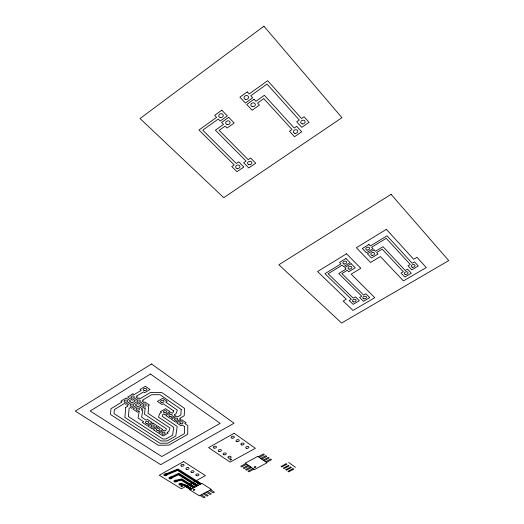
<?xml version="1.0" encoding="UTF-8"?>
<svg xmlns="http://www.w3.org/2000/svg" width="524" height="524" viewBox="0 0 524 524"><rect width="100%" height="100%" fill="white"/><g stroke="black" fill="none" stroke-linecap="round" stroke-linejoin="round"><path stroke-width="0.79" d="M245.756 463.576L240.758 466.281L241.695 466.917L246.693 464.212M258.345 456.745L263.428 453.987L264.351 454.642L259.275 457.393M248.179 465.233L243.195 467.932L244.132 468.567L249.116 465.875M260.756 458.435L265.832 455.69L266.749 456.345L261.679 459.083M250.596 466.891L245.618 469.576L246.549 470.205L251.527 467.526M263.153 460.118L268.216 457.38L269.133 458.028L264.076 460.76M253 468.535L248.029 471.214L248.952 471.836L253.924 469.163M265.537 461.788L270.6 459.063L271.511 459.712L266.454 462.43M169.959 477.521L178.789 473.257L198.059 485.381M170.503 477.927L178.619 474.01L197.338 485.774M171.053 478.333L178.448 474.764L196.618 486.167M164.955 474.344L177.964 468.987L201.19 483.678M165.44 474.783L177.747 469.714L200.463 484.071M165.918 475.229L177.531 470.447L199.742 484.464M175.239 480.541L181.789 478.857L194.941 487.078M175.527 481.032L181.468 479.506L194.221 487.471M175.809 481.53L181.147 480.154L193.507 487.864M180.911 483.6L184.874 484.445L191.83 488.774M180.492 484.111L184.278 484.916L191.116 489.161M180.073 484.621L183.682 485.388L190.395 489.554M190.52 489.488L186.623 487.071L187.815 486.416L191.712 488.84M200.129 495.449L203.921 497.8L205.107 497.165L201.314 494.807M194.823 487.143L190.933 484.713L189.734 485.368L193.625 487.798M204.406 493.143L208.192 495.507L207.006 496.143L203.22 493.785M196.736 486.102L192.852 483.665L194.057 483.004L197.941 485.447M206.318 492.115L210.098 494.486L211.29 493.844L207.511 491.466M199.86 484.399L195.983 481.956L197.188 481.294L201.065 483.744M209.423 490.438L213.196 492.822L214.395 492.18L210.622 489.789M288.639 462.437L295.503 467.369M184.487 426.529L184.402 433.636L167.804 443.153L159.899 443.265L114.042 413.6L114.343 409.598L124.391 403.506L125.557 404.273L130.751 401.122L126.101 398.011L120.887 401.181L122.059 401.96L110.937 408.72L110.525 414.523L158.287 445.269L168.872 445.125L187.69 434.357L187.828 425.56L184.802 423.497L186.092 422.75L181.841 419.835L176.667 422.842L180.937 425.737L182.221 424.99L184.487 426.529M181.186 409.434L180.865 414.962L177.551 416.901L176.47 416.161L171.282 419.193L175.599 422.115L180.773 419.108L179.699 418.375L184.186 415.761L184.638 408.465L161.687 392.45L150.388 392.502L140.091 398.725L138.939 397.945L133.705 401.109L138.303 404.194L143.524 401.05L142.384 400.277L151.574 394.736L159.964 394.696L181.186 409.434M125.753 407.377L124.876 417.431L161.156 441.005L167.163 440.926L175.789 435.968L177.21 426.444L162.158 416.285L162.787 414.53L163.652 414.019L164.746 414.766L169.946 411.7L165.558 408.694L160.344 411.779L161.451 412.526L159.715 413.547L158.471 417.071L173.758 427.335L172.619 435.169L166.082 438.942L162.787 438.981L128.38 416.514L129.133 408.262L130.411 407.489L131.557 408.255L136.744 405.131L132.14 402.052L126.946 405.196L128.105 405.962L125.753 407.377M145.2 407.947L144.506 414.242L166.409 428.809L165.78 430.512L164.936 431.003L163.855 430.289L158.779 433.243L163.082 436.06L168.152 433.132L167.084 432.424L168.78 431.442L170.038 428.043L148.017 413.325L148.692 407.41L147.761 406.048L149.432 405.045L144.893 401.974L139.679 405.111L144.224 408.163L145.2 407.947M139.188 411.681L138.048 418.047L143.589 421.682L142.312 422.442L146.753 425.357L151.862 422.351L147.427 419.416L146.15 420.169L141.611 417.176L142.777 410.803L141.369 409.866L142.666 409.093L138.113 406.048L132.932 409.165L137.491 412.185L138.781 411.412L139.188 411.681M173.654 410.914L172.999 412.683L172.134 413.194L171.04 412.447L165.846 415.506L170.202 418.46L175.389 415.427L174.309 414.681L176.044 413.665L177.354 410.128L165.82 402.157L167.136 401.377L162.676 398.286L157.403 401.436L161.877 404.502L163.187 403.722L173.654 410.914M263.926 26.2L140.046 118.535L223.761 197.679L341.936 117.69L263.926 26.2M221.803 110.204L214.65 115.346L216.608 117.343L198.963 130.011L234.195 164.896L231.798 166.553L236.999 171.682L243.85 166.992L238.662 161.818L236.258 163.481L202.749 130.175L218.272 119.046L220.211 121.024L227.337 115.928L221.803 110.204M247.223 91.903L239.894 97.176L245.376 103.032L252.679 97.805L250.78 95.748L267.043 84.089L299.309 120.022L296.754 121.778L301.759 127.325L309.042 122.334L304.064 116.747L301.497 118.509L267.659 80.676L249.142 93.979L247.223 91.903M228.713 117.35L221.593 122.433L223.519 124.404L215.397 130.188L246.09 161.097L243.673 162.754L248.828 167.916L255.725 163.206L250.596 157.999L248.166 159.669L219.156 130.352L225.163 126.081L227.069 128.033L234.169 122.996L228.713 117.35M254.035 99.272L246.739 104.479L252.136 110.25L259.413 105.088L257.533 103.058L263.769 98.63L292.019 129.539L289.497 131.275L294.501 136.725L301.706 131.806L296.722 126.304L294.187 128.046L264.371 95.296L255.922 101.315L254.035 99.272M391.074 194.345L278.873 264.771L341.609 323.039L448.734 260.592L391.074 194.345M151.574 363.984L75.266 411.137L160.704 464.657L234.051 423.222L151.574 363.984M150.453 374.025L90.128 411.019L161.811 456.542L220.159 423.366L150.453 374.025M346.528 253.78L317.551 271.55L346.279 299.197L343.174 301.045L352.999 310.444L374.784 297.684L351.191 274.137L360.833 268.327L346.528 253.78M386.398 229.329L356.366 247.747L370.56 262.465L380.378 256.55L403.434 280.903L426.241 267.548L416.973 257.31L413.665 259.269L386.398 229.329M345.971 258.509L339.5 262.465L340.954 263.913L324.946 273.679L351.375 299.263L349.194 300.553L353.124 304.339L359.34 300.678L355.429 296.866L353.241 298.156L328.109 273.738L342.192 265.157L343.639 266.598L350.091 262.668L345.971 258.509M368.942 244.466L362.326 248.507L366.4 252.751L372.99 248.743L371.575 247.249L386.227 238.322L410.266 264.45L407.967 265.806L411.72 269.86L418.276 266.002L414.55 261.915L412.244 263.284L387.046 235.787L370.363 245.972L368.942 244.466M132.913 393.865L127.666 397.054L132.317 400.179L137.557 397.009L136.397 396.223L143.517 391.906L144.67 392.699L149.969 389.489L145.358 386.293L140.046 389.522L141.205 390.321L134.078 394.651L132.913 393.865M351.119 263.703L344.668 267.626L346.102 269.054L338.74 273.521L361.776 296.191L359.582 297.488L363.466 301.293L369.728 297.619L365.857 293.781L363.656 295.084L341.89 273.58L347.327 270.279L348.755 271.707L355.187 267.816L351.119 263.703M373.992 249.81L367.409 253.806L371.431 257.998L377.994 254.035L376.599 252.561L382.219 249.155L403.316 271.694L401.043 273.037L404.803 277.032L411.294 273.214L407.561 269.192L405.275 270.541L383.011 246.673L375.4 251.291L373.992 249.81M152.962 423.078L147.86 426.078L152.255 428.959L157.351 425.979L152.962 423.078M158.438 426.7L153.349 429.68L157.698 432.529L162.781 429.575L158.438 426.7M183.629 461.585L159.263 475.229L181.35 488.813L205.441 475.628L183.629 461.585M234.169 433.283L208.585 447.607L230.115 462.129L255.385 448.302L234.169 433.283M201.792 483.351L189.799 489.875L199.415 495.828L211.342 489.403L201.792 483.351M257.788 456.352L245.193 463.19L254.474 469.543L267.004 462.81L257.788 456.352M286.104 463.786L281.061 466.471L281.768 466.976L286.818 464.29L286.104 463.786M288.41 465.43L283.373 468.109L284.08 468.607L289.117 465.934L288.41 465.43M290.702 467.067L285.672 469.733L286.373 470.231L291.409 467.572L290.702 467.067M292.982 468.698L287.958 471.358L288.659 471.849L293.682 469.203L292.982 468.698M174.813 481.884A1.565 0.897 -6.2 0 0 177.086 480.875A1.565 0.897 -6.2 0 0 174.675 480.338A1.565 0.897 -6.2 0 0 174.813 481.884M193.762 490.195A0.773 0.432 -6.9 0 0 194.889 489.704A0.773 0.432 -6.9 0 0 193.716 489.442A0.773 0.432 -6.9 0 0 193.762 490.195M254.782 467.382A0.786 0.452 -9.1 0 0 255.902 466.825A0.786 0.452 -9.1 0 0 254.697 466.602A0.786 0.452 -9.1 0 0 254.782 467.382M186.76 469.36A1.585 0.924 -6.6 0 0 189.072 468.325A1.585 0.924 -6.6 0 0 186.649 467.768A1.585 0.924 -6.6 0 0 186.76 469.36M181.736 466.157A1.598 0.93 -6.5 0 0 184.055 465.116A1.598 0.93 -6.5 0 0 181.612 464.552A1.598 0.93 -6.5 0 0 181.736 466.157M179.778 484.955A1.559 0.891 -6.4 0 0 182.044 483.953A1.559 0.891 -6.4 0 0 179.653 483.423A1.559 0.891 -6.4 0 0 179.778 484.955M181.409 486.717A0.779 0.439 -6.5 0 0 182.535 486.213A0.779 0.439 -6.5 0 0 181.35 485.951A0.779 0.439 -6.5 0 0 181.409 486.717M191.738 472.537A1.579 0.91 -6.8 0 0 194.037 471.508A1.579 0.91 -6.8 0 0 191.633 470.958A1.579 0.91 -6.8 0 0 191.738 472.537M196.664 475.681A1.572 0.904 -7 0 0 198.956 474.659A1.572 0.904 -7 0 0 196.572 474.115A1.572 0.904 -7 0 0 196.664 475.681M164.726 475.654A1.585 0.91 -5.8 0 0 167.012 474.626A1.585 0.91 -5.8 0 0 164.569 474.076A1.585 0.91 -5.8 0 0 164.726 475.654M169.796 478.785A1.579 0.904 -6 0 0 172.075 477.764A1.579 0.904 -6 0 0 169.645 477.226A1.579 0.904 -6 0 0 169.796 478.785M232.06 438.143A1.631 0.976 -8.4 0 0 234.372 436.957A1.631 0.976 -8.4 0 0 231.837 436.459A1.631 0.976 -8.4 0 0 232.06 438.143M228.87 458.055A1.592 0.93 -8.2 0 0 231.123 456.915A1.592 0.93 -8.2 0 0 228.647 456.456A1.592 0.93 -8.2 0 0 228.87 458.055M223.931 454.753A1.605 0.943 -8.1 0 0 226.296 453.692A1.605 0.943 -8.1 0 0 223.892 453.116A1.605 0.943 -8.1 0 0 223.931 454.753M230.363 459.915A0.793 0.465 -8.3 0 0 231.484 459.351A0.793 0.465 -8.3 0 0 230.246 459.122A0.793 0.465 -8.3 0 0 230.363 459.915M236.953 441.568A1.624 0.969 -8.6 0 0 239.258 440.396A1.624 0.969 -8.6 0 0 236.743 439.905A1.624 0.969 -8.6 0 0 236.953 441.568M241.793 444.961A1.618 0.956 -8.8 0 0 244.092 443.795A1.618 0.956 -8.8 0 0 241.59 443.317A1.618 0.956 -8.8 0 0 241.793 444.961M246.581 448.321A1.605 0.95 -9 0 0 248.874 447.169A1.605 0.95 -9 0 0 246.391 446.69A1.605 0.95 -9 0 0 246.581 448.321M219.039 451.439A1.611 0.95 -7.9 0 0 221.416 450.371A1.611 0.95 -7.9 0 0 218.993 449.782A1.611 0.95 -7.9 0 0 219.039 451.439M214.1 448.086A1.618 0.963 -7.7 0 0 216.484 447.011A1.618 0.963 -7.7 0 0 214.041 446.415A1.618 0.963 -7.7 0 0 214.1 448.086M130.993 406.152A1.736 1.094 -4.2 0 0 133.581 405.072A1.736 1.094 -4.2 0 0 130.967 404.259A1.736 1.094 -4.2 0 0 130.993 406.152M175.265 420.13A1.69 1.041 -6.1 0 0 177.715 418.984A1.69 1.041 -6.1 0 0 175.121 418.329A1.69 1.041 -6.1 0 0 175.265 420.13M169.855 416.456A1.696 1.055 -5.9 0 0 172.311 415.296A1.696 1.055 -5.9 0 0 169.697 414.635A1.696 1.055 -5.9 0 0 169.855 416.456M164.385 412.742A1.71 1.068 -5.7 0 0 166.848 411.576A1.71 1.068 -5.7 0 0 164.215 410.901A1.71 1.068 -5.7 0 0 164.385 412.742M144.133 390.524A1.762 1.127 -4.7 0 0 146.766 389.417A1.762 1.127 -4.7 0 0 144.126 388.572A1.762 1.127 -4.7 0 0 144.133 390.524M161.503 402.425A1.729 1.094 -5.5 0 0 163.999 401.24A1.729 1.094 -5.5 0 0 161.32 400.546A1.729 1.094 -5.5 0 0 161.503 402.425M131.753 398.037A1.755 1.113 -4.2 0 0 134.367 396.943A1.755 1.113 -4.2 0 0 131.727 396.111A1.755 1.113 -4.2 0 0 131.753 398.037M137.76 402.072A1.742 1.1 -4.5 0 0 140.36 400.991A1.742 1.1 -4.5 0 0 137.74 400.166A1.742 1.1 -4.5 0 0 137.76 402.072M143.694 406.067A1.729 1.087 -4.7 0 0 146.288 404.986A1.729 1.087 -4.7 0 0 143.694 404.181A1.729 1.087 -4.7 0 0 143.694 406.067M124.974 402.15A1.749 1.1 -3.9 0 0 127.574 401.063A1.749 1.1 -3.9 0 0 124.928 400.238A1.749 1.1 -3.9 0 0 124.974 402.15M136.947 410.109A1.729 1.081 -4.5 0 0 139.528 409.041A1.729 1.081 -4.5 0 0 136.934 408.235A1.729 1.081 -4.5 0 0 136.947 410.109M146.242 423.346A1.696 1.041 -4.9 0 0 148.783 422.305A1.696 1.041 -4.9 0 0 146.248 421.532A1.696 1.041 -4.9 0 0 146.242 423.346M151.763 426.968A1.69 1.035 -5.2 0 0 154.292 425.94A1.69 1.035 -5.2 0 0 151.777 425.174A1.69 1.035 -5.2 0 0 151.763 426.968M157.22 430.558A1.677 1.022 -5.4 0 0 159.741 429.536A1.677 1.022 -5.4 0 0 157.246 428.783A1.677 1.022 -5.4 0 0 157.22 430.558M162.722 434.141A1.67 1.015 -5.7 0 0 165.126 433.021A1.67 1.015 -5.7 0 0 162.551 432.392A1.67 1.015 -5.7 0 0 162.722 434.141M180.616 423.772A1.683 1.035 -6.4 0 0 183.059 422.632A1.683 1.035 -6.4 0 0 180.485 421.984A1.683 1.035 -6.4 0 0 180.616 423.772M220.198 117.468A2.273 1.899 -11.6 0 0 223.237 115.195A2.273 1.899 -11.6 0 0 219.576 114.239A2.273 1.899 -11.6 0 0 220.198 117.468M295.005 133.358A2.234 1.795 -18.2 0 0 297.73 130.856A2.234 1.795 -18.2 0 0 294.075 130.391A2.234 1.795 -18.2 0 0 295.005 133.358M302.289 123.906A2.253 1.821 -19.3 0 0 305.053 121.372A2.253 1.821 -19.3 0 0 301.372 120.887A2.253 1.821 -19.3 0 0 302.289 123.906M245.592 99.409A2.306 1.945 -15.2 0 0 248.527 96.907A2.306 1.945 -15.2 0 0 244.76 96.147A2.306 1.945 -15.2 0 0 245.592 99.409M252.378 106.68A2.292 1.913 -15.6 0 0 255.299 104.21A2.292 1.913 -15.6 0 0 251.566 103.464A2.292 1.913 -15.6 0 0 252.378 106.68M248.9 164.66A2.175 1.729 -13 0 0 251.841 162.564A2.175 1.729 -13 0 0 248.383 161.706A2.175 1.729 -13 0 0 248.9 164.66M237.038 168.446A2.168 1.723 -11.9 0 0 239.959 166.357A2.168 1.723 -11.9 0 0 236.494 165.505A2.168 1.723 -11.9 0 0 237.038 168.446M227.075 124.522A2.26 1.873 -12.2 0 0 230.102 122.275A2.26 1.873 -12.2 0 0 226.479 121.332A2.26 1.873 -12.2 0 0 227.075 124.522M367.036 250.079A1.985 1.402 -17.9 0 0 369.564 248.055A1.985 1.402 -17.9 0 0 366.394 247.741A1.985 1.402 -17.9 0 0 367.036 250.079M363.944 298.857A1.886 1.271 -16.2 0 0 366.486 297.108A1.886 1.271 -16.2 0 0 363.545 296.689A1.886 1.271 -16.2 0 0 363.944 298.857M353.569 301.916A1.88 1.271 -15.7 0 0 356.097 300.173A1.88 1.271 -15.7 0 0 353.15 299.754A1.88 1.271 -15.7 0 0 353.569 301.916M344.078 263.972A1.958 1.376 -16.3 0 0 346.698 262.105A1.958 1.376 -16.3 0 0 343.62 261.627A1.958 1.376 -16.3 0 0 344.078 263.972M349.207 269.107A1.945 1.356 -16.4 0 0 351.82 267.26A1.945 1.356 -16.4 0 0 348.768 266.788A1.945 1.356 -16.4 0 0 349.207 269.107M405.511 274.497A1.932 1.31 -18.8 0 0 408.026 272.578A1.932 1.31 -18.8 0 0 404.98 272.29A1.932 1.31 -18.8 0 0 405.511 274.497M412.584 267.306A1.945 1.323 -19.3 0 0 414.969 265.262A1.945 1.323 -19.3 0 0 411.831 265.144A1.945 1.323 -19.3 0 0 412.584 267.306M372.073 255.358A1.972 1.382 -18 0 0 374.601 253.354A1.972 1.382 -18 0 0 371.451 253.046A1.972 1.382 -18 0 0 372.073 255.358"/></g></svg>
